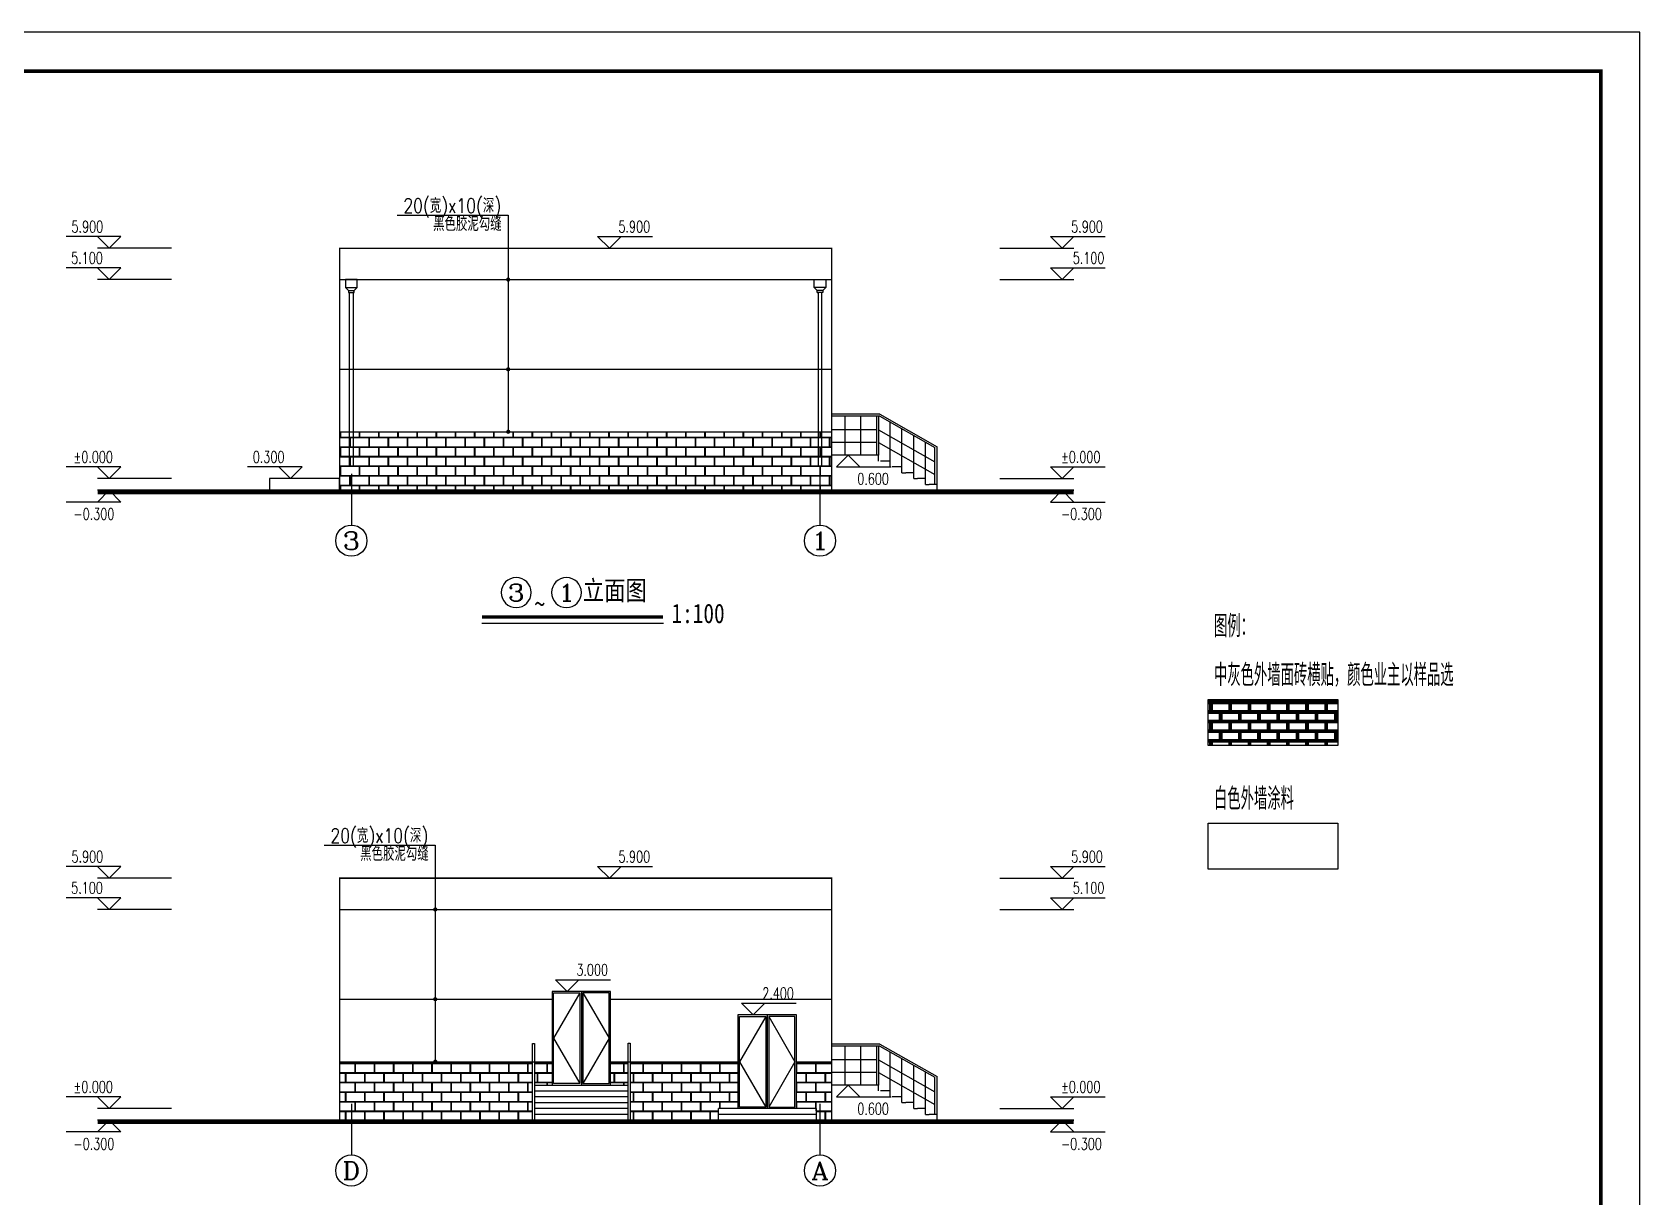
# Model space of a CAD drawing. Extents: x 5279878 to 5976284, y -275259 to -27697.
# Drawn here: x 5358558 to 5399727, y -245701 to -215859 of the extents above; entities that cross this region are included whole.
import ezdxf
from ezdxf.enums import TextEntityAlignment as Align

# ---------------------------------------------------------------- set-up
doc = ezdxf.new("R2010")
doc.units = 0
doc.header["$LTSCALE"] = 1000
doc.header["$MEASUREMENT"] = 0
doc.linetypes.add('DASH', pattern=[0.35, 0.25, -0.1])
doc.layers.get('0').update_dxf_attribs({"linetype": 'CONTINUOUS'})
doc.layers.add('_0', color=7, linetype='CONTINUOUS', lineweight=25)
for name, color, linetype in [('AXIS', 3, 'CONTINUOUS'), ('AXIS_TEXT', 7, 'CONTINUOUS'), ('DIM_ELEV', 3, 'CONTINUOUS'), ('E_STRM', 7, 'CONTINUOUS'), ('PUB_DIM', 3, 'CONTINUOUS'), ('PUB_TEXT', 7, 'CONTINUOUS'), ('PUB_TITLE', 4, 'CONTINUOUS'), ('WINDOW', 4, 'CONTINUOUS'), ('图名', 15, 'CONTINUOUS'), ('填充', 251, 'CONTINUOUS')]:
    doc.layers.add(name, color=color, linetype=linetype)
doc.styles.add('_HZTXT', font='txt.shx', dxfattribs={"width": 0.8, "bigfont": 'HZTXT.shx'})
doc.styles.add('_TCH_AXIS', font='COMPLEX', dxfattribs={"bigfont": 'GBCBIG'})
doc.styles.add('_TCH_DIM', font='SIMPLEX', dxfattribs={"bigfont": 'GBCBIG'})
doc.styles.add('COMPLEX', font='COMPLEX')
doc.styles.add('STYLE-黑体', font='simhei.ttf')
doc.styles.add('宋体', font='', dxfattribs={"width": 0.7})
doc.styles.get('宋体').set_extended_font_data('SimSun')

# ---------------------------------------------------------------- blocks, each defined once
blk = doc.blocks.new('_AXISO')
blk.add_circle((0, 0), 0.5)
at = {"layer": 'AXIS_TEXT', "style": 'COMPLEX', "width": 1.041667}
blk.add_attdef('A', text='', height=0.56, dxfattribs=at).set_placement((-0.25, -0.28), (0.25, -0.28), align=Align.FIT)
blk = doc.blocks.new('_RAINH')
blk.add_lwpolyline([(-150, 0), (-150, -200), (150, -200), (150, 0)], close=True)
for points in [[(-150, -200), (-75, -280), (75, -280), (150, -200)], [(-75, -280), (-75, -330), (75, -330), (75, -280)]]:
    blk.add_lwpolyline(points)

msp = doc.modelspace()

# ---------------------------------------------------------------- hatches: boundary and pattern name
at = {"layer": '填充'}
h = msp.add_hatch(dxfattribs=at)
h.set_pattern_fill('AR-B816C', color=256, scale=200)
h.set_pattern_definition([(0, (3008305.62, 659474.57), (245.692378, 245.692378), [479.86793, -11.51682]), (0, (3008059.93, 659486.09), (245.692378, 245.692378), [479.86793, -11.51682]), (90, (3008305.62, 659474.57), (-245.692378, 245.692378), [-257.20918, 234.17555]), (90, (3008294.1, 659474.57), (-245.692378, 245.692378), [-257.20918, 234.17555])])
h.paths.add_polyline_path([(5379031.9, -226097.8), (5368391.3, -226097.8, -1), (5368337.7, -226097.8), (5366431.9, -226097.8), (5366431.9, -227597.8), (5379031.9, -227597.8)])
at = {"layer": '填充', "linetype": 'ByBlock', "lineweight": 100}
h = msp.add_hatch(dxfattribs=at)
h.set_pattern_fill('AR-B816C', color=256, scale=200)
h.set_pattern_definition([(0, (-5696392.42, 433776.09), (245.692378, 245.692378), [479.867928, -11.51682]), (0, (-5696638.12, 433787.6), (245.692378, 245.692378), [479.867928, -11.51682]), (90, (-5696392.42, 433776.09), (-245.692378, 245.692378), [-257.20918, 234.175548]), (90, (-5696403.94, 433776.09), (-245.692378, 245.692378), [-257.20918, 234.175548])])
h.paths.add_polyline_path([(5388671.7, -232953.7), (5388671.7, -234137.8), (5391989.7, -234137.8), (5391989.7, -232953.7)])
at = {"layer": '填充'}
h = msp.add_hatch(dxfattribs=at)
h.set_pattern_fill('AR-B816C', color=256, scale=200)
h.set_pattern_definition([(0, (3175756.35, 214213.9), (245.692378, 245.692378), [479.86793, -11.51682]), (0, (3175510.65, 214225.42), (245.692378, 245.692378), [479.86793, -11.51682]), (90, (3175756.35, 214213.9), (-245.692378, 245.692378), [-257.20918, 234.17555]), (90, (3175744.83, 214213.9), (-245.692378, 245.692378), [-257.20918, 234.17555])])
edge = h.paths.add_edge_path()
edge.add_line((5371371.4, -242237), (5368907.8, -242237))
edge.add_arc((5368881, -242237), 26.8, -180, 0, ccw=False)
edge.add_line((5368854.2, -242237), (5366431.9, -242237))
edge.add_line((5366431.9, -242237), (5366431.9, -243737))
edge.add_line((5366431.9, -243737), (5371371.4, -243737))
edge.add_line((5371371.4, -243737), (5371371.4, -242237))
h.paths.add_polyline_path([(5376631.9, -242238.5), (5373871.4, -242237), (5373871.4, -243737), (5376131.9, -243737), (5376131.9, -243438.5), (5376631.9, -243438.5)])
h.paths.add_polyline_path([(5379031.9, -242237), (5378131.9, -242237), (5378131.9, -243438.5), (5378631.9, -243438.5), (5378631.9, -243737), (5379031.9, -243737)])
h.paths.add_polyline_path([(5373821.4, -242237), (5373371.4, -242237), (5373371.4, -242837), (5373821.4, -242837)])
h.paths.add_polyline_path([(5371871.4, -242237), (5371421.4, -242237), (5371421.4, -242837), (5371871.4, -242837)])

# ---------------------------------------------------------------- linework, layer by layer
for p, q in [((5366681.9, -226997.8), (5366681.9, -222527.6)), ((5366781.9, -222527.6), (5366781.9, -226997.8)), ((5366806.9, -222527.6), (5366781.9, -222527.6)), ((5378656.9, -222527.6), (5378681.9, -222527.6)), ((5378681.9, -222527.6), (5378681.9, -226997.8)), ((5378781.9, -226997.8), (5378781.9, -222527.6)), ((5380181.9, -225697.8), (5380181.9, -226697.8)), ((5380181.9, -241837), (5380181.9, -242837))]:
    msp.add_line(p, q)
at = {"color": 8}
for p, q in [((5380265.4, -225647.8), (5379031.9, -225647.8)), ((5380265.5, -225697.8), (5379031.9, -225697.8)), ((5379373.9, -226697.8), (5379373.9, -225697.8)), ((5379779.1, -226697.8), (5379779.1, -225697.8)), ((5380181.9, -225697.8), (5380181.9, -226697.8)), ((5380231.9, -225697.8), (5380231.9, -226697.8)), ((5380265.5, -225647.8), (5381731.9, -226480.8)), ((5380265.5, -225697.8), (5381671.9, -226496.7)), ((5380531.9, -226847.8), (5380531.9, -225847.4)), ((5380181.9, -226052.1), (5379031.9, -226052.1)), ((5380181.9, -226372.9), (5379031.9, -226372.9)), ((5380231.9, -226052.1), (5381671.9, -226870.1)), ((5380231.9, -226372.9), (5381671.9, -227190.9)), ((5380831.9, -226997.8), (5380831.9, -226019.6)), ((5381131.9, -227147.8), (5381131.9, -226190)), ((5381431.9, -227297.8), (5381431.9, -226360.4)), ((5381671.9, -227447.8), (5381671.9, -226496.7)), ((5381731.9, -227447.8), (5381731.9, -226480.8)), ((5381731.9, -227447.8), (5381731.9, -226494.3)), ((5371371.4, -243738.5), (5371371.4, -241768.5)), ((5371371.4, -241768.5), (5371421.4, -241768.5)), ((5371421.4, -241768.5), (5371421.4, -243738.5)), ((5373821.4, -243737), (5373821.4, -241767)), ((5373821.4, -241767), (5373871.4, -241767)), ((5373871.4, -241767), (5373871.4, -243737)), ((5380265.4, -241787), (5379031.9, -241787)), ((5380265.5, -241837), (5379031.9, -241837)), ((5379373.9, -242837), (5379373.9, -241837)), ((5379779.1, -242837), (5379779.1, -241837)), ((5380181.9, -241837), (5380181.9, -242837)), ((5380231.9, -241837), (5380231.9, -242837)), ((5380265.5, -241787), (5381731.9, -242620)), ((5380265.5, -241837), (5381671.9, -242635.9)), ((5380531.9, -242987), (5380531.9, -241986.7)), ((5380181.9, -242191.3), (5379031.9, -242191.3)), ((5380231.9, -242191.3), (5381671.9, -243009.3)), ((5380831.9, -243137), (5380831.9, -242158.8)), ((5381131.9, -243287), (5381131.9, -242329.2)), ((5380181.9, -242512.2), (5379031.9, -242512.2)), ((5380231.9, -242512.2), (5381671.9, -243330.1)), ((5381431.9, -243437), (5381431.9, -242499.6)), ((5381671.9, -243587), (5381671.9, -242635.9)), ((5381731.9, -243587), (5381731.9, -242620)), ((5381731.9, -243587), (5381731.9, -242633.5))]:
    msp.add_line(p, q, dxfattribs=at)
at = {"color": 0}
msp.add_lwpolyline([(5366431.9, -227597.8), (5366431.9, -227297.8), (5364631.9, -227297.8), (5364631.9, -227597.8)], dxfattribs=at)
at = {"layer": '_0', "color": 0, "linetype": 'DASH'}
for p, q in [((5380831.9, -227147.8), (5380931.9, -227147.8)), ((5380831.9, -243287), (5380931.9, -243287))]:
    msp.add_line(p, q, dxfattribs=at)
at = {"layer": '_0', "color": 0}
for p, q in [((5385231.4, -227597.8), (5360232.4, -227597.8)), ((5381131.9, -227297.8), (5381231.9, -227297.8)), ((5381431.9, -227447.8), (5381531.9, -227447.8)), ((5376131.9, -243738.5), (5376131.9, -243438.5)), ((5378631.9, -243438.5), (5378631.9, -243737)), ((5381131.9, -243437), (5381231.9, -243437)), ((5381431.9, -243587), (5381531.9, -243587)), ((5385231.4, -243737), (5360232.4, -243737))]:
    msp.add_line(p, q, dxfattribs=at)
for points, const_width in [([(5379031.9, -227597.8), (5379031.9, -221397.6), (5366431.9, -221397.6), (5366431.9, -227597.8), (5366431.9, -227597.8)], 40), ([(5385231.4, -227647.8), (5360232.4, -227647.8)], 100), ([(5379031.9, -243737), (5379031.9, -237536.8), (5366431.9, -237536.8), (5366431.9, -243737), (5366431.9, -243737)], 40), ([(5385231.4, -243787), (5360232.4, -243787)], 100)]:
    msp.add_lwpolyline(points, dxfattribs=dict(at, const_width=const_width))
for points in [[(5380231.9, -226847.8), (5380231.9, -226697.8), (5379031.9, -226697.8)], [(5381131.9, -227297.8), (5381131.9, -227147.8), (5380931.9, -227147.8)], [(5381431.9, -227447.8), (5381431.9, -227297.8), (5381231.9, -227297.8)], [(5381731.9, -227597.8), (5381731.9, -227447.8), (5381531.9, -227447.8)], [(5371421.4, -242837), (5373821.4, -242837)], [(5380231.9, -242987), (5380231.9, -242837), (5379031.9, -242837)], [(5373821.4, -242988.5), (5371421.4, -242988.5)], [(5373821.4, -243138.5), (5371421.4, -243138.5)], [(5373821.4, -243138.5), (5371421.4, -243138.5)], [(5373821.4, -243288.5), (5371421.4, -243288.5)], [(5381131.9, -243437), (5381131.9, -243287), (5380931.9, -243287)], [(5373821.4, -243438.5), (5371421.4, -243438.5)], [(5373821.4, -243438.5), (5371421.4, -243438.5)], [(5373821.4, -243588.5), (5371421.4, -243588.5)], [(5378631.9, -243438.5), (5376131.9, -243438.5)], [(5378631.9, -243438.5), (5376131.9, -243438.5)], [(5378631.9, -243588.5), (5376131.9, -243588.5)], [(5381431.9, -243587), (5381431.9, -243437), (5381231.9, -243437)], [(5381731.9, -243737), (5381731.9, -243587), (5381531.9, -243587)]]:
    msp.add_lwpolyline(points, dxfattribs=at)
at = {"layer": '_0', "color": 0, "linetype": 'DASH'}
for points in [[(5380531.9, -226997.8), (5380531.9, -226847.8), (5380231.9, -226847.8)], [(5380831.9, -227147.8), (5380831.9, -226997.8), (5380531.9, -226997.8)], [(5380531.9, -243137), (5380531.9, -242987), (5380231.9, -242987)], [(5380831.9, -243287), (5380831.9, -243137), (5380531.9, -243137)]]:
    msp.add_lwpolyline(points, dxfattribs=at)
at = {"layer": 'AXIS'}
for p, q in [((5367905.5, -220548.8), (5370748.2, -220548.8)), ((5370748.2, -220548.8), (5370748.2, -226097.8)), ((5366731.9, -227173.7), (5366731.9, -228488.7)), ((5378731.9, -227173.7), (5378731.9, -228488.7)), ((5366038.3, -236688.1), (5368881, -236688.1)), ((5368881, -236688.1), (5368881, -242237)), ((5366731.9, -243313), (5366731.9, -244627.9)), ((5378731.9, -243313), (5378731.9, -244627.9))]:
    msp.add_line(p, q, dxfattribs=at)
for centre in [(5366731.9, -228888.7), (5378731.9, -228888.7), (5366731.9, -245027.9), (5378731.9, -245027.9)]:
    msp.add_circle(centre, 400, dxfattribs=at)
at = {"layer": 'DIM_ELEV'}
for p, q in [((5360832.4, -221097.6), (5359428.4, -221097.6)), ((5360532.4, -221397.6), (5360232.4, -221097.6)), ((5362129.8, -221397.6), (5360232.4, -221397.6)), ((5360532.4, -221397.6), (5360832.4, -221097.6)), ((5373338.5, -221397.6), (5373038.5, -221097.6)), ((5373038.5, -221097.6), (5374442.5, -221097.6)), ((5373338.5, -221397.6), (5373638.5, -221097.6)), ((5383334.1, -221397.6), (5385231.4, -221397.6)), ((5384931.4, -221397.6), (5384631.4, -221097.6)), ((5384631.4, -221097.6), (5386035.4, -221097.6)), ((5384931.4, -221397.6), (5385231.4, -221097.6)), ((5360832.4, -221897.6), (5359428.4, -221897.6)), ((5360532.4, -222197.6), (5360232.4, -221897.6)), ((5360532.4, -222197.6), (5360832.4, -221897.6)), ((5384931.4, -222197.6), (5384631.4, -221897.6)), ((5384631.4, -221897.6), (5386035.4, -221897.6)), ((5384931.4, -222197.6), (5385231.4, -221897.6)), ((5362129.8, -222197.6), (5360232.4, -222197.6)), ((5383334.1, -222197.6), (5385231.4, -222197.6)), ((5379453.6, -226697.8), (5379153.6, -226997.8)), ((5379453.6, -226697.8), (5379753.6, -226997.8)), ((5360832.4, -226997.8), (5359428.4, -226997.8)), ((5360532.4, -227297.8), (5360232.4, -226997.8)), ((5360532.4, -227297.8), (5360832.4, -226997.8)), ((5365474.5, -226997.8), (5364070.5, -226997.8)), ((5365174.5, -227297.8), (5364874.5, -226997.8)), ((5365174.5, -227297.8), (5365474.5, -226997.8)), ((5379153.6, -226997.8), (5380557.6, -226997.8)), ((5384931.4, -227297.8), (5384631.4, -226997.8)), ((5384631.4, -226997.8), (5386035.4, -226997.8)), ((5384931.4, -227297.8), (5385231.4, -226997.8)), ((5362129.8, -227297.8), (5360232.4, -227297.8)), ((5360532.4, -227597.8), (5360232.4, -227897.8)), ((5362129.8, -227597.8), (5360232.4, -227597.8)), ((5360532.4, -227597.8), (5360832.4, -227897.8)), ((5383334.1, -227297.8), (5385231.4, -227297.8)), ((5383334.1, -227597.8), (5385231.4, -227597.8)), ((5384931.4, -227597.8), (5384631.4, -227897.8)), ((5384931.4, -227597.8), (5385231.4, -227897.8)), ((5360832.4, -227897.8), (5359428.4, -227897.8)), ((5384631.4, -227897.8), (5386035.4, -227897.8)), ((5360832.4, -237236.8), (5359428.4, -237236.8)), ((5360532.4, -237536.8), (5360232.4, -237236.8)), ((5362129.8, -237536.8), (5360232.4, -237536.8)), ((5360532.4, -237536.8), (5360832.4, -237236.8)), ((5373338.5, -237536.8), (5373038.5, -237236.8)), ((5373038.5, -237236.8), (5374442.5, -237236.8)), ((5373338.5, -237536.8), (5373638.5, -237236.8)), ((5383334.1, -237536.8), (5385231.4, -237536.8)), ((5384931.4, -237536.8), (5384631.4, -237236.8)), ((5384631.4, -237236.8), (5386035.4, -237236.8)), ((5384931.4, -237536.8), (5385231.4, -237236.8)), ((5360832.4, -238036.8), (5359428.4, -238036.8)), ((5360532.4, -238336.8), (5360232.4, -238036.8)), ((5362129.8, -238336.8), (5360232.4, -238336.8)), ((5360532.4, -238336.8), (5360832.4, -238036.8)), ((5383334.1, -238336.8), (5385231.4, -238336.8)), ((5384931.4, -238336.8), (5384631.4, -238036.8)), ((5384631.4, -238036.8), (5386035.4, -238036.8)), ((5384931.4, -238336.8), (5385231.4, -238036.8)), ((5372260.2, -240437), (5371960.2, -240137)), ((5371960.2, -240137), (5373364.2, -240137)), ((5372260.2, -240437), (5372560.2, -240137)), ((5377020.8, -241038.5), (5376720.8, -240738.5)), ((5376720.8, -240738.5), (5378124.8, -240738.5)), ((5377020.8, -241038.5), (5377320.8, -240738.5)), ((5379453.6, -242837), (5379153.6, -243137)), ((5379453.6, -242837), (5379753.6, -243137)), ((5360832.4, -243137), (5359428.4, -243137)), ((5360532.4, -243437), (5360232.4, -243137)), ((5360532.4, -243437), (5360832.4, -243137)), ((5379153.6, -243137), (5380557.6, -243137)), ((5384931.4, -243437), (5384631.4, -243137)), ((5384631.4, -243137), (5386035.4, -243137)), ((5384931.4, -243437), (5385231.4, -243137)), ((5362129.8, -243437), (5360232.4, -243437)), ((5383334.1, -243437), (5385231.4, -243437)), ((5360832.4, -244037), (5359428.4, -244037)), ((5360532.4, -243737), (5360232.4, -244037)), ((5362129.8, -243737), (5360232.4, -243737)), ((5360532.4, -243737), (5360832.4, -244037)), ((5383334.1, -243737), (5385231.4, -243737)), ((5384931.4, -243737), (5384631.4, -244037)), ((5384631.4, -244037), (5386035.4, -244037)), ((5384931.4, -243737), (5385231.4, -244037))]:
    msp.add_line(p, q, dxfattribs=at)
at = {"layer": 'E_STRM'}
for p, q in [((5366781.9, -222527.6), (5366781.9, -226997.8)), ((5378681.9, -222527.6), (5378681.9, -226997.8))]:
    msp.add_line(p, q, dxfattribs=at)
at = {"layer": 'PUB_DIM', "const_width": 53.1}
for points in [[(5370721.4, -222197.6, 1), (5370775, -222197.6, 1)], [(5370721.4, -224497.8, 1), (5370775, -224497.8, 1)], [(5370721.4, -226097.8, 1), (5370775, -226097.8, 1)], [(5368854.2, -238336.8, 1), (5368907.8, -238336.8, 1)], [(5368854.2, -240637, 1), (5368907.8, -240637, 1)], [(5368854.2, -242237, 1), (5368907.8, -242237, 1)]]:
    msp.add_lwpolyline(points, format="xyb", close=True, dxfattribs=at)
at = {"layer": 'PUB_TITLE', "color": 4}
msp.add_lwpolyline([(5315626.8, -275258.6), (5399726.8, -275258.6), (5399726.8, -215858.6), (5315626.8, -215858.6)], close=True, dxfattribs=at)
at = {"layer": 'PUB_TITLE', "color": 4, "const_width": 100}
msp.add_lwpolyline([(5318126.8, -274258.6), (5398726.8, -274258.6), (5398726.8, -216858.6), (5318126.8, -216858.6)], close=True, dxfattribs=at)
at = {"layer": 'WINDOW'}
for p, q in [((5372621.4, -240437), (5372621.4, -242837)), ((5372621.4, -240437), (5372621.4, -242837)), ((5377381.9, -241038.5), (5377381.9, -243438.5)), ((5377381.9, -241038.5), (5377381.9, -243438.5))]:
    msp.add_line(p, q, dxfattribs=at)
for points in [[(5373371.4, -242837), (5373371.4, -240437), (5371871.4, -240437), (5371871.4, -242837)], [(5372581.4, -240477), (5371911.4, -241637), (5372581.4, -242797)], [(5372661.4, -240477), (5373331.4, -241637), (5372661.4, -242797)], [(5378131.9, -243438.5), (5378131.9, -241038.5), (5376631.9, -241038.5), (5376631.9, -243438.5)], [(5377341.9, -241078.5), (5376671.9, -242238.5), (5377341.9, -243398.5)], [(5377421.9, -241078.5), (5378091.9, -242238.5), (5377421.9, -243398.5)]]:
    msp.add_lwpolyline(points, dxfattribs=at)
for points in [[(5371911.4, -240477), (5372581.4, -240477), (5372581.4, -242797), (5371911.4, -242797)], [(5373331.4, -240477), (5372661.4, -240477), (5372661.4, -242797), (5373331.4, -242797)], [(5376671.9, -241078.5), (5377341.9, -241078.5), (5377341.9, -243398.5), (5376671.9, -243398.5)], [(5378091.9, -241078.5), (5377421.9, -241078.5), (5377421.9, -243398.5), (5378091.9, -243398.5)]]:
    msp.add_lwpolyline(points, close=True, dxfattribs=at)
at = {"layer": '图名'}
msp.add_line((5370069.7, -231005.1), (5374726.4, -231005.1), dxfattribs=at)
at = {"layer": '图名', "const_width": 84}
msp.add_lwpolyline([(5370081.5, -230845.3), (5374714.6, -230845.3)], dxfattribs=at)
at = {"layer": '填充'}
for p, q in [((5366431.9, -222197.6), (5379031.9, -222197.6)), ((5366431.9, -224497.8), (5379031.9, -224497.8)), ((5366431.9, -226097.8), (5379031.9, -226097.8)), ((5366431.9, -238336.8), (5379031.9, -238336.8)), ((5366431.9, -240637), (5371871.4, -240637)), ((5373371.4, -240637), (5379031.9, -240637)), ((5366431.9, -242237), (5371871.4, -242237)), ((5373371.4, -242237), (5376631.9, -242238.5)), ((5378131.9, -242237), (5379031.9, -242237))]:
    msp.add_line(p, q, dxfattribs=at)
at = {"layer": '填充', "color": 32}
for points in [[(5388671.7, -232953.7), (5391989.7, -232953.7), (5391989.7, -234137.8), (5388671.7, -234137.8)], [(5388671.7, -236122), (5391989.7, -236122), (5391989.7, -237306.2), (5388671.7, -237306.2)]]:
    msp.add_lwpolyline(points, close=True, dxfattribs=at)

# ---------------------------------------------------------------- block references
at = {"layer": 'AXIS'}
ref = msp.add_blockref('_AXISO', (5370952.8, -230218.2), dxfattribs=dict(at, xscale=-768, yscale=768, zscale=768))
ref.add_attrib('A', '3', dxfattribs={"layer": 'AXIS_TEXT', "height": 434.4, "style": '_TCH_AXIS', "width": 1.5}).set_placement((5370735.5, -230435.5), (5371170, -230435.5), align=Align.FIT)
ref = msp.add_blockref('_AXISO', (5372241, -230218.2), dxfattribs=dict(at, xscale=-768, yscale=768, zscale=768))
ref.add_attrib('A', '1', dxfattribs={"layer": 'AXIS_TEXT', "height": 434.4, "style": '_TCH_AXIS', "width": 2.333333}).set_placement((5372023.8, -230435.5), (5372458.2, -230435.5), align=Align.FIT)
at = {"layer": 'E_STRM'}
msp.add_blockref('_RAINH', (5366731.9, -222197.6), dxfattribs=at)
at = {"layer": 'E_STRM', "xscale": -1}
msp.add_blockref('_RAINH', (5378731.9, -222197.6), dxfattribs=at)

# ---------------------------------------------------------------- texts
at = {"layer": 'AXIS_TEXT', "style": '_TCH_AXIS'}
for s, width, p, p2 in [('3', 1.5, (5366505.7, -229115), (5366958.2, -229115)), ('1', 2.333333, (5378505.7, -229115), (5378958.2, -229115)), ('D', 1.235294, (5366505.7, -245254.2), (5366958.2, -245254.2)), ('A', 1.166667, (5378505.7, -245254.2), (5378958.2, -245254.2))]:
    msp.add_text(s, height=452.5, dxfattribs=dict(at, width=width)).set_placement(p, p2, align=Align.FIT)
at = {"layer": 'PUB_DIM', "style": '_HZTXT', "width": 0.8}
for s, p in [('20(宽)x10(深) ', (5368063.2, -220488.7, 3517.8)), ('黑色胶泥勾缝', (5368824.9, -220953.3, 3517.8)), ('20(宽)x10(深) ', (5366196.1, -236627.9, 3517.8)), ('黑色胶泥勾缝', (5366957.8, -237092.5, 3517.8))]:
    msp.add_text(s, height=365.69, dxfattribs=at).set_placement(p)
at = {"layer": 'PUB_TEXT', "style": '_TCH_DIM', "width": 0.705882}
for s, p in [('5.900', (5359566.4, -220992.6)), ('5.900', (5373572.5, -220992.6)), ('5.900', (5385165.4, -220992.6)), ('5.100', (5359558.4, -221792.6)), ('5.100', (5385205.4, -221792.6)), ('%%P0.000', (5359618.4, -226892.8)), ('0.300', (5364208.5, -226892.8)), ('%%P0.000', (5384905.4, -226892.8)), ('0.600', (5379687.6, -227452.8)), ('-0.300', (5359618.4, -228352.8)), ('-0.300', (5384905.4, -228352.8)), ('5.900', (5359566.4, -237131.8)), ('5.900', (5373572.5, -237131.8)), ('5.900', (5385165.4, -237131.8)), ('5.100', (5359558.4, -237931.8)), ('5.100', (5385205.4, -237931.8)), ('3.000', (5372494.2, -240032)), ('2.400', (5377254.8, -240633.5)), ('%%P0.000', (5359618.4, -243032)), ('%%P0.000', (5384905.4, -243032)), ('0.600', (5379687.6, -243592)), ('-0.300', (5359618.4, -244492)), ('-0.300', (5384905.4, -244492))]:
    msp.add_text(s, height=297.5, dxfattribs=at).set_placement(p)
at = {"layer": 'PUB_TEXT', "color": 7, "linetype": 'Continuous', "style": 'STYLE-黑体', "width": 0.5}
for s, height, p in [('图例：', 499.79, (5388823, -231307.6)), ('中灰色外墙面砖横贴，颜色业主以样品选', 499.794, (5388823, -232560.3)), ('白色外墙涂料', 499.79, (5388823, -235728.6))]:
    msp.add_text(s, height=height, dxfattribs=at).set_placement(p)
at = {"layer": '图名', "style": '宋体', "width": 0.8}
for s, p in [('立面图', (5372659.3, -230412.4)), ('~', (5371421.2, -230759.7)), ('1:100', (5374930.5, -231001.4))]:
    msp.add_text(s, height=500, dxfattribs=at).set_placement(p)

doc.saveas('drawing.dxf')
